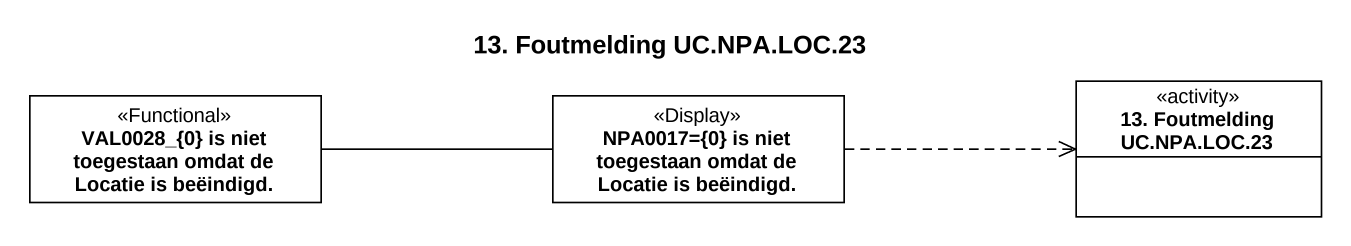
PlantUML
@startuml
title 13. Foutmelding UC.NPA.LOC.23
hide circle
hide empty members
class "VAL0028_{0} is niet toegestaan omdat de Locatie is beëindigd." as VAL0028_0_is_niet <<Functional>>
class "NPA0017={0} is niet toegestaan omdat de Locatie is beëindigd." as NPA0017_0_is_niet <<Display>>
class "13. Foutmelding UC.NPA.LOC.23" as c13_Foutmelding_UC_NPA_LOC_23 <<activity>>
VAL0028_0_is_niet -right- NPA0017_0_is_niet
NPA0017_0_is_niet .right.> c13_Foutmelding_UC_NPA_LOC_23
@enduml
